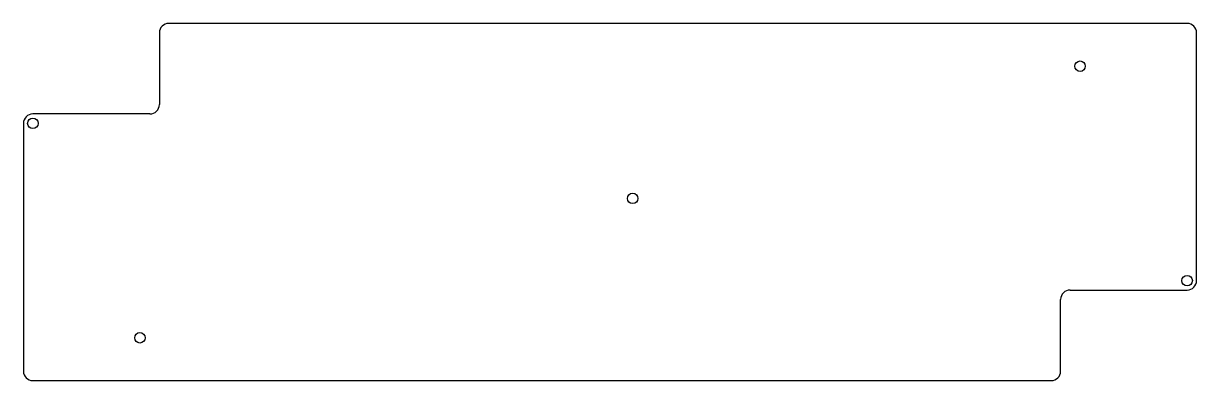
# Model space of a CAD drawing. Extents: x -123 to 123, y -38 to 38.
import ezdxf

# ---------------------------------------------------------------- set-up
doc = ezdxf.new("R2010")
doc.units = 0
doc.header["$MEASUREMENT"] = 0
doc.layers.add('VISIBLE', color=7, linetype='CONTINUOUS')

msp = doc.modelspace()

# ---------------------------------------------------------------- linework, layer by layer
at = {"layer": 'VISIBLE'}
for p, q in [((121.325, 37.575), (-92.75, 37.575)), ((-94.725, 35.6), (-94.725, 20.5)), ((123.3, -16.55), (123.3, 35.6)), ((-96.7, 18.525), (-121.325, 18.525)), ((-123.3, 16.55), (-123.3, -35.6)), ((96.7, -18.525), (121.325, -18.525)), ((94.725, -35.6), (94.725, -20.5)), ((-121.325, -37.575), (92.75, -37.575))]:
    msp.add_line(p, q, dxfattribs=at)
for centre in [(98.822, 28.575), (-121.325, 16.55), (4.7625, 0.75625), (121.325, -16.55), (-98.82188, -28.575)]:
    msp.add_circle(centre, 1.1, dxfattribs=at)
for centre, start, end in [((-92.75, 35.6), 90, 180), ((121.325, 35.6), 0, 90), ((-96.7, 20.5), 270, 0), ((-121.325, 16.55), 90, 180), ((121.325, -16.55), 270, 0), ((96.7, -20.5), 90, 180), ((-121.325, -35.6), 180, 270), ((92.75, -35.6), 270, 0)]:
    msp.add_arc(centre, 1.975, start, end, dxfattribs=at)

doc.saveas('drawing.dxf')
